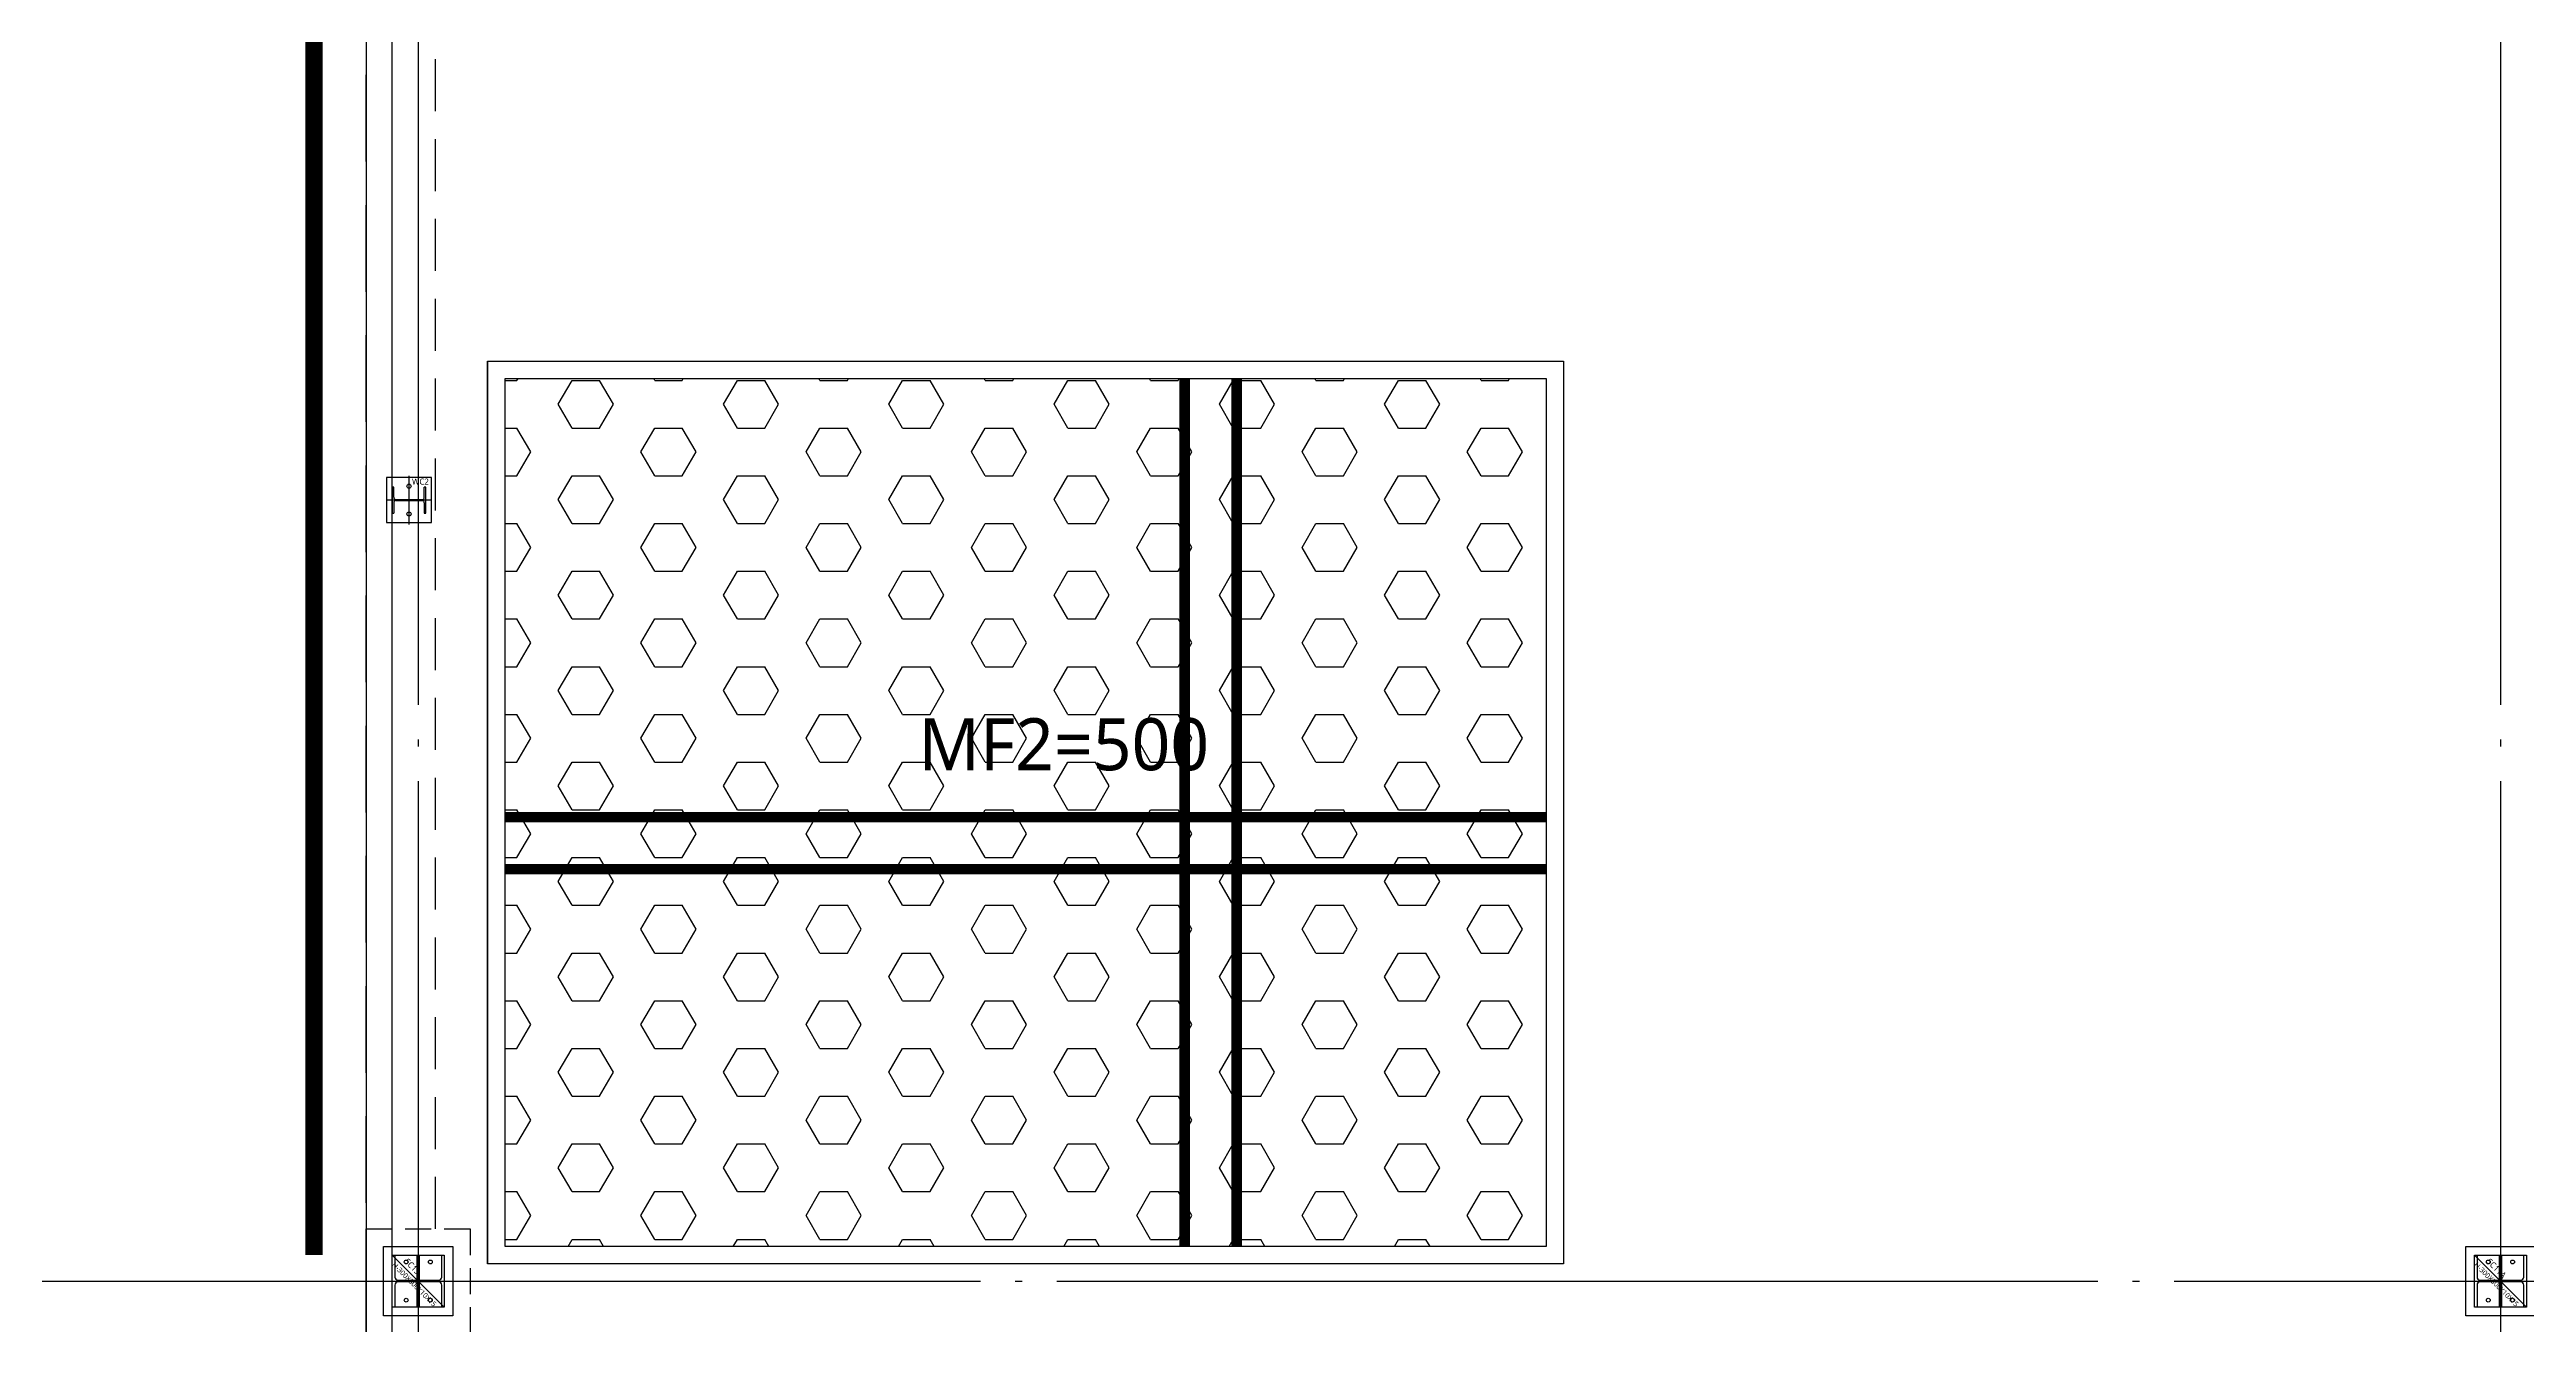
# Model space of a CAD drawing. Header units: millimetres. Extents: x -734060 to 504600, y -7739 to 118800.
# Drawn here: x 39375 to 53650, y 72650 to 79996 of the extents above; entities that cross this region are included whole.
import ezdxf
from ezdxf.enums import TextEntityAlignment as Align
from ezdxf.lldxf.tags import DXFTag

# ---------------------------------------------------------------- set-up
doc = ezdxf.new("R2010")
doc.units = ezdxf.units.MM
doc.header["$LTSCALE"] = 200
for name, pattern in [('CEN-GAUN', [32.2, 30, -1, 0.2, -1]), ('CONTINOUS', [0]), ('H3', [3, 2, -1]), ('HID', [2.3, 1.5, -0.8]), ('HID2-GAUN', [3.75, 2.5, -1.25]), ('HIDDEN', [0.375, 0.25, -0.125]), ('PHANTOM2', [1.25, 0.625, -0.125, 0.125, -0.125, 0.125, -0.125])]:
    doc.linetypes.add(name, pattern=pattern)
doc.layers.get('DEFPOINTS').update_dxf_attribs({"color": 137})
for name, color, linetype in [('0-TEXT SLAB', 7, 'Continuous'), ('0-기초', 4, 'H3'), ('09GIRDER', 2, 'Continuous'), ('0EJ', 8, 'Continuous'), ('CEN', 1, 'CEN-GAUN'), ('G', 3, 'Continuous'), ('Slab Line', 7, 'Continuous'), ('STEEL BASE', 13, 'Continuous'), ('WAL', 3, 'Continuous'), ('Z-하부구조체', 6, 'HIDDEN'), ('브레이싱', 8, 'Continuous')]:
    doc.layers.add(name, color=color, linetype=linetype)
doc.layers.add('STEEL-CK', color=181, linetype='Continuous', plot=False)
doc.layers.add('TEMP', color=171, linetype='Continuous', plot=False)
doc.styles.add('스타일1', font='malgun.ttf')
doc.styles.add('울릉도L', font='malgun.ttf')
tags = doc.linetypes.add('DH-HID2', pattern=[1.2, 0.8, -0.4]).pattern_tags.tags
tags[6:7] = [DXFTag(74, 4), DXFTag(75, 0), DXFTag(340, '0'), DXFTag(46, 1.0), DXFTag(50, 0.0), DXFTag(44, 0.0), DXFTag(45, 0.0)]
tags[4:5] = [DXFTag(74, 4), DXFTag(75, 0), DXFTag(340, '0'), DXFTag(46, 1.0), DXFTag(50, 0.0), DXFTag(44, 0.0), DXFTag(45, 0.0)]

# ---------------------------------------------------------------- blocks, each defined once
blk = doc.blocks.new('X-S-PDH')
at = {"layer": 'Z-하부구조체', "color": 251, "ltscale": 3}
blk.add_lwpolyline([(-300, -12700), (300, -12700), (300, -13300), (-300, -13300)], close=True, dxfattribs=at)
blk = doc.blocks.new('S-SC13')
at = {"layer": '09GIRDER'}
blk.add_lwpolyline([(-150, -150), (-150, -135), (-23, -135, 0.414214), (-5, -117), (-5, 117, 0.414214), (-23, 135), (-150, 135), (-150, 150), (150, 150), (150, 135), (23, 135, 0.414214), (5, 117), (5, -117, 0.414214), (23, -135), (150, -135), (150, -150)], format="xyb", close=True, dxfattribs=at)
at = {"layer": 'DEFPOINTS'}
blk.add_line((-150, -150), (150, 150), dxfattribs=at)
blk.add_lwpolyline([(-150, 150), (150, 150), (150, -150), (-150, -150)], close=True, dxfattribs=at)
at = {"layer": 'STEEL BASE'}
for points in [[(-200, 200), (200, 200), (200, -200), (-200, -200)], [(-150, 6), (-5, 6), (-5, -6), (-150, -6)], [(5, 6), (150, 6), (150, -6), (5, -6)]]:
    blk.add_lwpolyline(points, close=True, dxfattribs=at)
for centre in [(-110, 70), (110, 70), (-110, -70), (110, -70)]:
    blk.add_circle(centre, 11, dxfattribs=at)
at = {"layer": 'DEFPOINTS', "style": '스타일1'}
blk.add_text('SC13', height=35, rotation=45, dxfattribs=at).set_placement((-109, -83))
blk.add_text('H-300X300X10X15', height=30, rotation=45, dxfattribs=at).set_placement((19, -23), align=Align.MIDDLE_CENTER)
blk = doc.blocks.new('S-SC11A')
at = {"layer": '09GIRDER'}
blk.add_lwpolyline([(-150, -150), (-150, -135), (-23, -135, 0.414214), (-5, -117), (-5, 117, 0.414214), (-23, 135), (-150, 135), (-150, 150), (150, 150), (150, 135), (23, 135, 0.414214), (5, 117), (5, -117, 0.414214), (23, -135), (150, -135), (150, -150)], format="xyb", close=True, dxfattribs=at)
at = {"layer": 'DEFPOINTS'}
blk.add_line((-150, -150), (150, 150), dxfattribs=at)
blk.add_lwpolyline([(-150, 150), (150, 150), (150, -150), (-150, -150)], close=True, dxfattribs=at)
at = {"layer": 'STEEL BASE'}
for points in [[(-200, 200), (200, 200), (200, -200), (-200, -200)], [(-150, 6), (-5, 6), (-5, -6), (-150, -6)], [(5, 6), (150, 6), (150, -6), (5, -6)]]:
    blk.add_lwpolyline(points, close=True, dxfattribs=at)
for centre in [(-110, 70), (110, 70), (-110, -70), (110, -70)]:
    blk.add_circle(centre, 11, dxfattribs=at)
at = {"layer": 'DEFPOINTS', "style": '스타일1'}
blk.add_text('SC11A', height=35, rotation=45, dxfattribs=at).set_placement((-109, -83))
blk.add_text('H-300X300X10X15', height=30, rotation=45, dxfattribs=at).set_placement((19, -23), align=Align.MIDDLE_CENTER)
blk = doc.blocks.new('*U49')
for p, q in [((59, 185), (0, 185)), ((72, 172), (72, 22)), ((78, 172), (78, 22)), ((91, 185), (150, 185)), ((59, 9), (0, 9)), ((91, 9), (150, 9))]:
    blk.add_line(p, q)
for points in [[(150, 185), (150, 194), (0, 194), (0, 185)], [(0, 9), (0, 0), (150, 0), (150, 9)]]:
    blk.add_lwpolyline(points)
for centre, start, end in [((59, 172), 0, 90), ((91, 172), 90, 180), ((59, 22), 270, 0), ((91, 22), 180, 270)]:
    blk.add_arc(centre, 13, start, end)
blk = doc.blocks.new('S-WC2')
at = {"layer": 'DEFPOINTS'}
for p, q in [((140, 0), (-140, 0)), ((0, 130), (0, -130))]:
    blk.add_line(p, q, dxfattribs=at)
at = {"layer": 'STEEL BASE'}
blk.add_lwpolyline([(130, 130), (-130, 130), (-130, -130), (130, -130)], close=True, dxfattribs=at)
for centre in [(-80, 0), (80, 0)]:
    blk.add_circle(centre, 12, dxfattribs=at)
at = {"layer": 'WAL', "rotation": 180}
blk.add_blockref('*U49', (75, 97), dxfattribs=at)
at = {"layer": 'TEMP', "style": '스타일1'}
blk.add_text('WC2', height=35, rotation=90, dxfattribs=at).set_placement((-89, 17))
blk = doc.blocks.new('x-stu-1Fcol')
at = {"rotation": 270}
for name, p in [('S-WC2', (-53, -8500)), ('S-SC13', (0, -13000))]:
    blk.add_blockref(name, p, dxfattribs=at)
at = {"layer": 'STEEL-CK', "rotation": 270}
blk.add_blockref('S-SC11A', (12000, -13000), dxfattribs=at)

msp = doc.modelspace()

# ---------------------------------------------------------------- hatches: boundary and pattern name
at = {"layer": '0-기초', "linetype": 'CONTINOUS', "ltscale": 3}
h = msp.add_hatch(dxfattribs=at)
h.set_pattern_fill('HEX', color=252, scale=50)
h.paths.add_polyline_path([(42000.33, 78100), (42000.33, 73100), (48000.33, 73100), (48000.33, 78100)])

# ---------------------------------------------------------------- linework, layer by layer
at = {"layer": '0-TEXT SLAB', "const_width": 60}
for points in [[(45916.78, 73100), (45916.78, 78100)], [(48000.33, 75573.09), (42000.33, 75573.09)]]:
    msp.add_lwpolyline(points, dxfattribs=at)
at = {"layer": '0-TEXT SLAB', "linetype": 'HID', "ltscale": 3, "const_width": 60}
for points in [[(46216.78, 73100), (46216.78, 78100)], [(48000.33, 75273.09), (42000.33, 75273.09)]]:
    msp.add_lwpolyline(points, dxfattribs=at)
at = {"layer": '0-기초', "color": 4, "linetype": 'DH-HID2', "ltscale": 3}
for points in [[(41900.33, 78200), (48100.33, 78200), (48100.33, 73000), (41900.33, 73000)], [(42000.33, 78100), (48000.33, 78100), (48000.33, 73100), (42000.33, 73100)]]:
    msp.add_lwpolyline(points, close=True, dxfattribs=at)
at = {"layer": '0EJ'}
for points in [[(41900, 78200), (48100, 78200), (48100, 73000), (41900, 73000)], [(42000, 78100), (48000, 78100), (48000, 73100), (42000, 73100)]]:
    msp.add_lwpolyline(points, close=True, dxfattribs=at)
at = {"layer": 'CEN'}
for p, q in [((41500, 95100), (41500, 32900)), ((53500, 95100), (53500, 32900)), ((32300, 72900), (117500, 72900))]:
    msp.add_line(p, q, dxfattribs=at)
at = {"layer": 'DEFPOINTS'}
msp.add_lwpolyline([(41350, 86050), (112650, 86050), (112650, 42750), (41350, 42750)], close=True, dxfattribs=at)
at = {"layer": 'G', "color": 7, "linetype": 'HID2-GAUN'}
msp.add_lwpolyline([(41200, 86200), (112800, 86200), (112800, 42600), (41200, 42600)], close=True, dxfattribs=at)
at = {"layer": 'G', "color": 252, "linetype": 'HID'}
msp.add_lwpolyline([(41600, 73200), (41600, 85600)], dxfattribs=at)
at = {"layer": 'Slab Line'}
msp.add_lwpolyline([(112800, 86200), (41200, 86200), (41200, 42600), (112800, 42600), (113100, 42600), (113100, 56870), (112800, 56870)], dxfattribs=at)
at = {"layer": '브레이싱', "linetype": 'PHANTOM2', "ltscale": 10, "const_width": 100}
msp.add_lwpolyline([(40900, 85750), (40900, 73050)], dxfattribs=at)

# ---------------------------------------------------------------- block references
for name in ['X-S-PDH', 'x-stu-1Fcol']:
    msp.add_blockref(name, (41500, 85900))

# ---------------------------------------------------------------- texts
at = {"layer": 'DEFPOINTS', "style": '울릉도L'}
msp.add_text('MF2=500', height=300, dxfattribs=at).set_placement((44383.293, 75993.043), align=Align.MIDDLE_LEFT)

doc.saveas('drawing.dxf')
